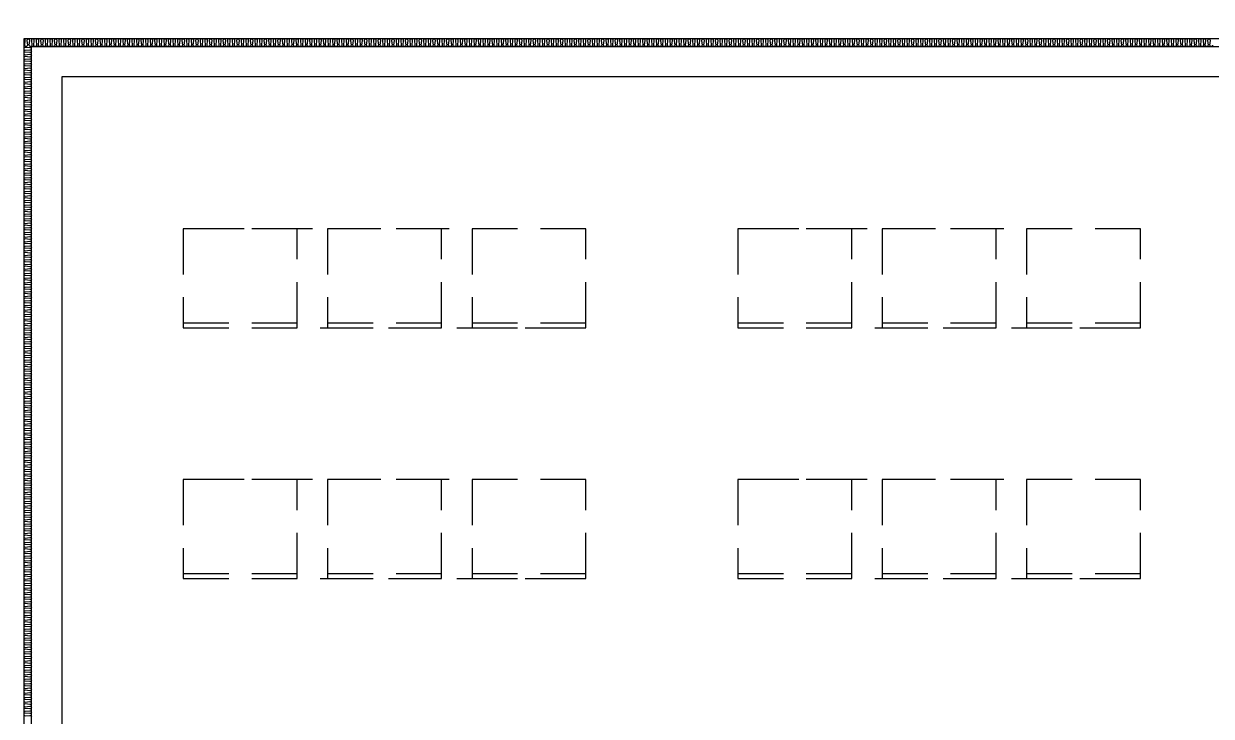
# Model space of a CAD drawing. Header units: millimetres. Extents: x -95754 to 177808, y 34455 to 150605.
# Drawn here: x 153554 to 161369, y 119798 to 124355 of the extents above; entities that cross this region are included whole.
import ezdxf

# ---------------------------------------------------------------- set-up
doc = ezdxf.new("R2010")
doc.units = ezdxf.units.MM
doc.header["$LTSCALE"] = 300
doc.linetypes.add('H1', pattern=[1.5, 1, -0.5])
for name, color, linetype in [('A-ETC-전기', 253, 'H1'), ('A-WALL-D', 7, 'Continuous'), ('ISL', 251, 'Continuous')]:
    doc.layers.add(name, color=color, linetype=linetype)

# ---------------------------------------------------------------- blocks, each defined once
blk = doc.blocks.new('A$C2e8f9a8b')
at = {"color": 0}
blk.add_line((30, 750), (30, 0), dxfattribs=at)
blk.add_lwpolyline([(650, 0), (0, 0), (0, 750), (650, 750)], close=True, dxfattribs=at)

msp = doc.modelspace()

# ---------------------------------------------------------------- linework, layer by layer
at = {"layer": 'A-ETC-전기', "elevation": 0}
for points in [[(154603.6, 123005), (154603.6, 122355), (157253.6, 122355), (157253.6, 123005)], [(158253.6, 123005), (158253.6, 122355), (160903.6, 122355), (160903.6, 123005)], [(154603.6, 121355), (154603.6, 120705), (157253.6, 120705), (157253.6, 121355)], [(158253.6, 121355), (158253.6, 120705), (160903.6, 120705), (160903.6, 121355)]]:
    msp.add_lwpolyline(points, close=True, dxfattribs=at)
at = {"layer": 'A-WALL-D', "elevation": 0}
msp.add_lwpolyline([(165353.6, 124005), (153803.6, 124005), (153803.6, 110625), (153603.6, 110625), (153603.6, 124205), (167553.6, 124205)], dxfattribs=at)
at = {"layer": 'ISL', "elevation": 0}
msp.add_lwpolyline([(167503.6, 124355), (167503.6, 124255), (153553.6, 124255), (153553.6, 111755), (146203.6, 111755), (146203.6, 112755), (144903.6, 112755), (144903.6, 111755), (135403.6, 111755), (135403.6, 112755), (134903.6, 112755), (134903.6, 112970)], dxfattribs=at)
for points in [[(161377.6, 124215, -1.108889), (161359.6, 124215), (161362.6, 124245, 0.44469), (161353.6, 124255, 0.44469), (161344.6, 124245), (161347.6, 124215, -1.108889), (161329.6, 124215), (161332.6, 124245, 0.44469), (161323.6, 124255, 0.44469), (161314.6, 124245), (161317.6, 124215, -1.108889), (161299.6, 124215), (161302.6, 124245, 0.44469), (161293.6, 124255, 0.44469), (161284.6, 124245), (161287.6, 124215, -1.108889), (161269.6, 124215), (161272.6, 124245, 0.44469), (161263.6, 124255, 0.44469), (161254.6, 124245), (161257.6, 124215, -1.108889), (161239.6, 124215), (161242.6, 124245, 0.44469), (161233.6, 124255, 0.44469), (161224.6, 124245), (161227.6, 124215, -1.108889), (161209.6, 124215), (161212.6, 124245, 0.44469), (161203.6, 124255, 0.44469), (161194.6, 124245), (161197.6, 124215, -1.108889), (161179.6, 124215), (161182.6, 124245, 0.44469), (161173.6, 124255, 0.44469), (161164.6, 124245), (161167.6, 124215, -1.108889), (161149.6, 124215), (161152.6, 124245, 0.44469), (161143.6, 124255, 0.44469), (161134.6, 124245), (161137.6, 124215, -1.108889), (161119.6, 124215), (161122.6, 124245, 0.44469), (161113.6, 124255, 0.44469), (161104.6, 124245), (161107.6, 124215, -1.108889), (161089.6, 124215), (161092.6, 124245, 0.44469), (161083.6, 124255, 0.44469), (161074.6, 124245), (161077.6, 124215, -1.108889), (161059.6, 124215), (161062.6, 124245, 0.44469), (161053.6, 124255, 0.44469), (161044.6, 124245), (161047.6, 124215, -1.108889), (161029.6, 124215), (161032.6, 124245, 0.44469), (161023.6, 124255, 0.44469), (161014.6, 124245), (161017.6, 124215, -1.108889), (160999.6, 124215), (161002.6, 124245, 0.44469), (160993.6, 124255, 0.44469), (160984.6, 124245), (160987.6, 124215, -1.108889), (160969.6, 124215), (160972.6, 124245, 0.44469), (160963.6, 124255, 0.44469), (160954.6, 124245), (160957.6, 124215, -1.108889), (160939.6, 124215), (160942.6, 124245, 0.44469), (160933.6, 124255, 0.44469), (160924.6, 124245), (160927.6, 124215, -1.108889), (160909.6, 124215), (160912.6, 124245, 0.44469), (160903.6, 124255, 0.44469), (160894.6, 124245), (160897.6, 124215, -1.108889), (160879.6, 124215), (160882.6, 124245, 0.44469), (160873.6, 124255, 0.44469), (160864.6, 124245), (160867.6, 124215, -1.108889), (160849.6, 124215), (160852.6, 124245, 0.44469), (160843.6, 124255, 0.44469), (160834.6, 124245), (160837.6, 124215, -1.108889), (160819.6, 124215), (160822.6, 124245, 0.44469), (160813.6, 124255, 0.44469), (160804.6, 124245), (160807.6, 124215, -1.108889), (160789.6, 124215), (160792.6, 124245, 0.44469), (160783.6, 124255, 0.44469), (160774.6, 124245), (160777.6, 124215, -1.108889), (160759.6, 124215), (160762.6, 124245, 0.44469), (160753.6, 124255, 0.44469), (160744.6, 124245), (160747.6, 124215, -1.108889), (160729.6, 124215), (160732.6, 124245, 0.44469), (160723.6, 124255, 0.44469), (160714.6, 124245), (160717.6, 124215, -1.108889), (160699.6, 124215), (160702.6, 124245, 0.44469), (160693.6, 124255, 0.44469), (160684.6, 124245), (160687.6, 124215, -1.108889), (160669.6, 124215), (160672.6, 124245, 0.44469), (160663.6, 124255, 0.44469), (160654.6, 124245), (160657.6, 124215, -1.108889), (160639.6, 124215), (160642.6, 124245, 0.44469), (160633.6, 124255, 0.44469), (160624.6, 124245), (160627.6, 124215, -1.108889), (160609.6, 124215), (160612.6, 124245, 0.44469), (160603.6, 124255, 0.44469), (160594.6, 124245), (160597.6, 124215, -1.108889), (160579.6, 124215), (160582.6, 124245, 0.44469), (160573.6, 124255, 0.44469), (160564.6, 124245), (160567.6, 124215, -1.108889), (160549.6, 124215), (160552.6, 124245, 0.44469), (160543.6, 124255, 0.44469), (160534.6, 124245), (160537.6, 124215, -1.108889), (160519.6, 124215), (160522.6, 124245, 0.44469), (160513.6, 124255, 0.44469), (160504.6, 124245), (160507.6, 124215, -1.108889), (160489.6, 124215), (160492.6, 124245, 0.44469), (160483.6, 124255, 0.44469), (160474.6, 124245), (160477.6, 124215, -1.108889), (160459.6, 124215), (160462.6, 124245, 0.44469), (160453.6, 124255, 0.44469), (160444.6, 124245), (160447.6, 124215, -1.108889), (160429.6, 124215), (160432.6, 124245, 0.44469), (160423.6, 124255, 0.44469), (160414.6, 124245), (160417.6, 124215, -1.108889), (160399.6, 124215), (160402.6, 124245, 0.44469), (160393.6, 124255, 0.44469), (160384.6, 124245), (160387.6, 124215, -1.108889), (160369.6, 124215), (160372.6, 124245, 0.44469), (160363.6, 124255, 0.44469), (160354.6, 124245), (160357.6, 124215, -1.108889), (160339.6, 124215), (160342.6, 124245, 0.44469), (160333.6, 124255, 0.44469), (160324.6, 124245), (160327.6, 124215, -1.108889), (160309.6, 124215), (160312.6, 124245, 0.44469), (160303.6, 124255, 0.44469), (160294.6, 124245), (160297.6, 124215, -1.108889), (160279.6, 124215), (160282.6, 124245, 0.44469), (160273.6, 124255, 0.44469), (160264.6, 124245), (160267.6, 124215, -1.108889), (160249.6, 124215), (160252.6, 124245, 0.44469), (160243.6, 124255, 0.44469), (160234.6, 124245), (160237.6, 124215, -1.108889), (160219.6, 124215), (160222.6, 124245, 0.44469), (160213.6, 124255, 0.44469), (160204.6, 124245), (160207.6, 124215, -1.108889), (160189.6, 124215), (160192.6, 124245, 0.44469), (160183.6, 124255, 0.44469), (160174.6, 124245), (160177.6, 124215, -1.108889), (160159.6, 124215), (160162.6, 124245, 0.44469), (160153.6, 124255, 0.44469), (160144.6, 124245), (160147.6, 124215, -1.108889), (160129.6, 124215), (160132.6, 124245, 0.44469), (160123.6, 124255, 0.44469), (160114.6, 124245), (160117.6, 124215, -1.108889), (160099.6, 124215), (160102.6, 124245, 0.44469), (160093.6, 124255, 0.44469), (160084.6, 124245), (160087.6, 124215, -1.108889), (160069.6, 124215), (160072.6, 124245, 0.44469), (160063.6, 124255, 0.44469), (160054.6, 124245), (160057.6, 124215, -1.108889), (160039.6, 124215), (160042.6, 124245, 0.44469), (160033.6, 124255, 0.44469), (160024.6, 124245), (160027.6, 124215, -1.108889), (160009.6, 124215), (160012.6, 124245, 0.44469), (160003.6, 124255, 0.44469), (159994.6, 124245), (159997.6, 124215, -1.108889), (159979.6, 124215), (159982.6, 124245, 0.44469), (159973.6, 124255, 0.44469), (159964.6, 124245), (159967.6, 124215, -1.108889), (159949.6, 124215), (159952.6, 124245, 0.44469), (159943.6, 124255, 0.44469), (159934.6, 124245), (159937.6, 124215, -1.108889), (159919.6, 124215), (159922.6, 124245, 0.44469), (159913.6, 124255, 0.44469), (159904.6, 124245), (159907.6, 124215, -1.108889), (159889.6, 124215), (159892.6, 124245, 0.44469), (159883.6, 124255, 0.44469), (159874.6, 124245), (159877.6, 124215, -1.108889), (159859.6, 124215), (159862.6, 124245, 0.44469), (159853.6, 124255, 0.44469), (159844.6, 124245), (159847.6, 124215, -1.108889), (159829.6, 124215), (159832.6, 124245, 0.44469), (159823.6, 124255, 0.44469), (159814.6, 124245), (159817.6, 124215, -1.108889), (159799.6, 124215), (159802.6, 124245, 0.44469), (159793.6, 124255, 0.44469), (159784.6, 124245), (159787.6, 124215, -1.108889), (159769.6, 124215), (159772.6, 124245, 0.44469), (159763.6, 124255, 0.44469), (159754.6, 124245), (159757.6, 124215, -1.108889), (159739.6, 124215), (159742.6, 124245, 0.44469), (159733.6, 124255, 0.44469), (159724.6, 124245), (159727.6, 124215, -1.108889), (159709.6, 124215), (159712.6, 124245, 0.44469), (159703.6, 124255, 0.44469), (159694.6, 124245), (159697.6, 124215, -1.108889), (159679.6, 124215), (159682.6, 124245, 0.44469), (159673.6, 124255, 0.44469), (159664.6, 124245), (159667.6, 124215, -1.108889), (159649.6, 124215), (159652.6, 124245, 0.44469), (159643.6, 124255, 0.44469), (159634.6, 124245), (159637.6, 124215, -1.108889), (159619.6, 124215), (159622.6, 124245, 0.44469), (159613.6, 124255, 0.44469), (159604.6, 124245), (159607.6, 124215, -1.108889), (159589.6, 124215), (159592.6, 124245, 0.44469), (159583.6, 124255, 0.44469), (159574.6, 124245), (159577.6, 124215, -1.108889), (159559.6, 124215), (159562.6, 124245, 0.44469), (159553.6, 124255, 0.44469), (159544.6, 124245), (159547.6, 124215, -1.108889), (159529.6, 124215), (159532.6, 124245, 0.44469), (159523.6, 124255, 0.44469), (159514.6, 124245), (159517.6, 124215, -1.108889), (159499.6, 124215), (159502.6, 124245, 0.44469), (159493.6, 124255, 0.44469), (159484.6, 124245), (159487.6, 124215, -1.108889), (159469.6, 124215), (159472.6, 124245, 0.44469), (159463.6, 124255, 0.44469), (159454.6, 124245), (159457.6, 124215, -1.108889), (159439.6, 124215), (159442.6, 124245, 0.44469), (159433.6, 124255, 0.44469), (159424.6, 124245), (159427.6, 124215, -1.108889), (159409.6, 124215), (159412.6, 124245, 0.44469), (159403.6, 124255, 0.44469), (159394.6, 124245), (159397.6, 124215, -1.108889), (159379.6, 124215), (159382.6, 124245, 0.44469), (159373.6, 124255, 0.44469), (159364.6, 124245), (159367.6, 124215, -1.108889), (159349.6, 124215), (159352.6, 124245, 0.44469), (159343.6, 124255, 0.44469), (159334.6, 124245), (159337.6, 124215, -1.108889), (159319.6, 124215), (159322.6, 124245, 0.44469), (159313.6, 124255, 0.44469), (159304.6, 124245), (159307.6, 124215, -1.108889), (159289.6, 124215), (159292.6, 124245, 0.44469), (159283.6, 124255, 0.44469), (159274.6, 124245), (159277.6, 124215, -1.108889), (159259.6, 124215), (159262.6, 124245, 0.44469), (159253.6, 124255, 0.44469), (159244.6, 124245), (159247.6, 124215, -1.108889), (159229.6, 124215), (159232.6, 124245, 0.44469), (159223.6, 124255, 0.44469), (159214.6, 124245), (159217.6, 124215, -1.108889), (159199.6, 124215), (159202.6, 124245, 0.44469), (159193.6, 124255, 0.44469), (159184.6, 124245), (159187.6, 124215, -1.108889), (159169.6, 124215), (159172.6, 124245, 0.44469), (159163.6, 124255, 0.44469), (159154.6, 124245), (159157.6, 124215, -1.108889), (159139.6, 124215), (159142.6, 124245, 0.44469), (159133.6, 124255, 0.44469), (159124.6, 124245), (159127.6, 124215, -1.108889), (159109.6, 124215), (159112.6, 124245, 0.44469), (159103.6, 124255, 0.44469), (159094.6, 124245), (159097.6, 124215, -1.108889), (159079.6, 124215), (159082.6, 124245, 0.44469), (159073.6, 124255, 0.44469), (159064.6, 124245), (159067.6, 124215, -1.108889), (159049.6, 124215), (159052.6, 124245, 0.44469), (159043.6, 124255, 0.44469), (159034.6, 124245), (159037.6, 124215, -1.108889), (159019.6, 124215), (159022.6, 124245, 0.44469), (159013.6, 124255, 0.44469), (159004.6, 124245), (159007.6, 124215, -1.108889), (158989.6, 124215), (158992.6, 124245, 0.44469), (158983.6, 124255, 0.44469), (158974.6, 124245), (158977.6, 124215, -1.108889), (158959.6, 124215), (158962.6, 124245, 0.44469), (158953.6, 124255, 0.44469), (158944.6, 124245), (158947.6, 124215, -1.108889), (158929.6, 124215), (158932.6, 124245, 0.44469), (158923.6, 124255, 0.44469), (158914.6, 124245), (158917.6, 124215, -1.108889), (158899.6, 124215), (158902.6, 124245, 0.44469), (158893.6, 124255, 0.44469), (158884.6, 124245), (158887.6, 124215, -1.108889), (158869.6, 124215), (158872.6, 124245, 0.44469), (158863.6, 124255, 0.44469), (158854.6, 124245), (158857.6, 124215, -1.108889), (158839.6, 124215), (158842.6, 124245, 0.44469), (158833.6, 124255, 0.44469), (158824.6, 124245), (158827.6, 124215, -1.108889), (158809.6, 124215), (158812.6, 124245, 0.44469), (158803.6, 124255, 0.44469), (158794.6, 124245), (158797.6, 124215, -1.108889), (158779.6, 124215), (158782.6, 124245, 0.44469), (158773.6, 124255, 0.44469), (158764.6, 124245), (158767.6, 124215, -1.108889), (158749.6, 124215), (158752.6, 124245, 0.44469), (158743.6, 124255, 0.44469), (158734.6, 124245), (158737.6, 124215, -1.108889), (158719.6, 124215), (158722.6, 124245, 0.44469), (158713.6, 124255, 0.44469), (158704.6, 124245), (158707.6, 124215, -1.108889), (158689.6, 124215), (158692.6, 124245, 0.44469), (158683.6, 124255, 0.44469), (158674.6, 124245), (158677.6, 124215, -1.108889), (158659.6, 124215), (158662.6, 124245, 0.44469), (158653.6, 124255, 0.44469), (158644.6, 124245), (158647.6, 124215, -1.108889), (158629.6, 124215), (158632.6, 124245, 0.44469), (158623.6, 124255, 0.44469), (158614.6, 124245), (158617.6, 124215, -1.108889), (158599.6, 124215), (158602.6, 124245, 0.44469), (158593.6, 124255, 0.44469), (158584.6, 124245), (158587.6, 124215, -1.108889), (158569.6, 124215), (158572.6, 124245, 0.44469), (158563.6, 124255, 0.44469), (158554.6, 124245), (158557.6, 124215, -1.108889), (158539.6, 124215), (158542.6, 124245, 0.44469), (158533.6, 124255, 0.44469), (158524.6, 124245), (158527.6, 124215, -1.108889), (158509.6, 124215), (158512.6, 124245, 0.44469), (158503.6, 124255, 0.44469), (158494.6, 124245), (158497.6, 124215, -1.108889), (158479.6, 124215), (158482.6, 124245, 0.44469), (158473.6, 124255, 0.44469), (158464.6, 124245), (158467.6, 124215, -1.108889), (158449.6, 124215), (158452.6, 124245, 0.44469), (158443.6, 124255, 0.44469), (158434.6, 124245), (158437.6, 124215, -1.108889), (158419.6, 124215), (158422.6, 124245, 0.44469), (158413.6, 124255, 0.44469), (158404.6, 124245), (158407.6, 124215, -1.108889), (158389.6, 124215), (158392.6, 124245, 0.44469), (158383.6, 124255, 0.44469), (158374.6, 124245), (158377.6, 124215, -1.108889), (158359.6, 124215), (158362.6, 124245, 0.44469), (158353.6, 124255, 0.44469), (158344.6, 124245), (158347.6, 124215, -1.108889), (158329.6, 124215), (158332.6, 124245, 0.44469), (158323.6, 124255, 0.44469), (158314.6, 124245), (158317.6, 124215, -1.108889), (158299.6, 124215), (158302.6, 124245, 0.44469), (158293.6, 124255, 0.44469), (158284.6, 124245), (158287.6, 124215, -1.108889), (158269.6, 124215), (158272.6, 124245, 0.44469), (158263.6, 124255, 0.44469), (158254.6, 124245), (158257.6, 124215, -1.108889), (158239.6, 124215), (158242.6, 124245, 0.44469), (158233.6, 124255, 0.44469), (158224.6, 124245), (158227.6, 124215, -1.108889), (158209.6, 124215), (158212.6, 124245, 0.44469), (158203.6, 124255, 0.44469), (158194.6, 124245), (158197.6, 124215, -1.108889), (158179.6, 124215), (158182.6, 124245, 0.44469), (158173.6, 124255, 0.44469), (158164.6, 124245), (158167.6, 124215, -1.108889), (158149.6, 124215), (158152.6, 124245, 0.44469), (158143.6, 124255, 0.44469), (158134.6, 124245), (158137.6, 124215, -1.108889), (158119.6, 124215), (158122.6, 124245, 0.44469), (158113.6, 124255, 0.44469), (158104.6, 124245), (158107.6, 124215, -1.108889), (158089.6, 124215), (158092.6, 124245, 0.44469), (158083.6, 124255, 0.44469), (158074.6, 124245), (158077.6, 124215, -1.108889), (158059.6, 124215), (158062.6, 124245, 0.44469), (158053.6, 124255, 0.44469), (158044.6, 124245), (158047.6, 124215, -1.108889), (158029.6, 124215), (158032.6, 124245, 0.44469), (158023.6, 124255, 0.44469), (158014.6, 124245), (158017.6, 124215, -1.108889), (157999.6, 124215), (158002.6, 124245, 0.44469), (157993.6, 124255, 0.44469), (157984.6, 124245), (157987.6, 124215, -1.108889), (157969.6, 124215), (157972.6, 124245, 0.44469), (157963.6, 124255, 0.44469), (157954.6, 124245), (157957.6, 124215, -1.108889), (157939.6, 124215), (157942.6, 124245, 0.44469), (157933.6, 124255, 0.44469), (157924.6, 124245), (157927.6, 124215, -1.108889), (157909.6, 124215), (157912.6, 124245, 0.44469), (157903.6, 124255, 0.44469), (157894.6, 124245), (157897.6, 124215, -1.108889), (157879.6, 124215), (157882.6, 124245, 0.44469), (157873.6, 124255, 0.44469), (157864.6, 124245), (157867.6, 124215, -1.108889), (157849.6, 124215), (157852.6, 124245, 0.44469), (157843.6, 124255, 0.44469), (157834.6, 124245), (157837.6, 124215, -1.108889), (157819.6, 124215), (157822.6, 124245, 0.44469), (157813.6, 124255, 0.44469), (157804.6, 124245), (157807.6, 124215, -1.108889), (157789.6, 124215), (157792.6, 124245, 0.44469), (157783.6, 124255, 0.44469), (157774.6, 124245), (157777.6, 124215, -1.108889), (157759.6, 124215), (157762.6, 124245, 0.44469), (157753.6, 124255, 0.44469), (157744.6, 124245), (157747.6, 124215, -1.108889), (157729.6, 124215), (157732.6, 124245, 0.44469), (157723.6, 124255, 0.44469), (157714.6, 124245), (157717.6, 124215, -1.108889), (157699.6, 124215), (157702.6, 124245, 0.44469), (157693.6, 124255, 0.44469), (157684.6, 124245), (157687.6, 124215, -1.108889), (157669.6, 124215), (157672.6, 124245, 0.44469), (157663.6, 124255, 0.44469), (157654.6, 124245), (157657.6, 124215, -1.108889), (157639.6, 124215), (157642.6, 124245, 0.44469), (157633.6, 124255, 0.44469), (157624.6, 124245), (157627.6, 124215, -1.108889), (157609.6, 124215), (157612.6, 124245, 0.44469), (157603.6, 124255, 0.44469), (157594.6, 124245), (157597.6, 124215, -1.108889), (157579.6, 124215), (157582.6, 124245, 0.44469), (157573.6, 124255, 0.44469), (157564.6, 124245), (157567.6, 124215, -1.108889), (157549.6, 124215), (157552.6, 124245, 0.44469), (157543.6, 124255, 0.44469), (157534.6, 124245), (157537.6, 124215, -1.108889), (157519.6, 124215), (157522.6, 124245, 0.44469), (157513.6, 124255, 0.44469), (157504.6, 124245), (157507.6, 124215, -1.108889), (157489.6, 124215), (157492.6, 124245, 0.44469), (157483.6, 124255, 0.44469), (157474.6, 124245), (157477.6, 124215, -1.108889), (157459.6, 124215), (157462.6, 124245, 0.44469), (157453.6, 124255, 0.44469), (157444.6, 124245), (157447.6, 124215, -1.108889), (157429.6, 124215), (157432.6, 124245, 0.44469), (157423.6, 124255, 0.44469), (157414.6, 124245), (157417.6, 124215, -1.108889), (157399.6, 124215), (157402.6, 124245, 0.44469), (157393.6, 124255, 0.44469), (157384.6, 124245), (157387.6, 124215, -1.108889), (157369.6, 124215), (157372.6, 124245, 0.44469), (157363.6, 124255, 0.44469), (157354.6, 124245), (157357.6, 124215, -1.108889), (157339.6, 124215), (157342.6, 124245, 0.44469), (157333.6, 124255, 0.44469), (157324.6, 124245), (157327.6, 124215, -1.108889), (157309.6, 124215), (157312.6, 124245, 0.44469), (157303.6, 124255, 0.44469), (157294.6, 124245), (157297.6, 124215, -1.108889), (157279.6, 124215), (157282.6, 124245, 0.44469), (157273.6, 124255, 0.44469), (157264.6, 124245), (157267.6, 124215, -1.108889), (157249.6, 124215), (157252.6, 124245, 0.44469), (157243.6, 124255, 0.44469), (157234.6, 124245), (157237.6, 124215, -1.108889), (157219.6, 124215), (157222.6, 124245, 0.44469), (157213.6, 124255, 0.44469), (157204.6, 124245), (157207.6, 124215, -1.108889), (157189.6, 124215), (157192.6, 124245, 0.44469), (157183.6, 124255, 0.44469), (157174.6, 124245), (157177.6, 124215, -1.108889), (157159.6, 124215), (157162.6, 124245, 0.44469), (157153.6, 124255, 0.44469), (157144.6, 124245), (157147.6, 124215, -1.108889), (157129.6, 124215), (157132.6, 124245, 0.44469), (157123.6, 124255, 0.44469), (157114.6, 124245), (157117.6, 124215, -1.108889), (157099.6, 124215), (157102.6, 124245, 0.44469), (157093.6, 124255, 0.44469), (157084.6, 124245), (157087.6, 124215, -1.108889), (157069.6, 124215), (157072.6, 124245, 0.44469), (157063.6, 124255, 0.44469), (157054.6, 124245), (157057.6, 124215, -1.108889), (157039.6, 124215), (157042.6, 124245, 0.44469), (157033.6, 124255, 0.44469), (157024.6, 124245), (157027.6, 124215, -1.108889), (157009.6, 124215), (157012.6, 124245, 0.44469), (157003.6, 124255, 0.44469), (156994.6, 124245), (156997.6, 124215, -1.108889), (156979.6, 124215), (156982.6, 124245, 0.44469), (156973.6, 124255, 0.44469), (156964.6, 124245), (156967.6, 124215, -1.108889), (156949.6, 124215), (156952.6, 124245, 0.44469), (156943.6, 124255, 0.44469), (156934.6, 124245), (156937.6, 124215, -1.108889), (156919.6, 124215), (156922.6, 124245, 0.44469), (156913.6, 124255, 0.44469), (156904.6, 124245), (156907.6, 124215, -1.108889), (156889.6, 124215), (156892.6, 124245, 0.44469), (156883.6, 124255, 0.44469), (156874.6, 124245), (156877.6, 124215, -1.108889), (156859.6, 124215), (156862.6, 124245, 0.44469), (156853.6, 124255, 0.44469), (156844.6, 124245), (156847.6, 124215, -1.108889), (156829.6, 124215), (156832.6, 124245, 0.44469), (156823.6, 124255, 0.44469), (156814.6, 124245), (156817.6, 124215, -1.108889), (156799.6, 124215), (156802.6, 124245, 0.44469), (156793.6, 124255, 0.44469), (156784.6, 124245), (156787.6, 124215, -1.108889), (156769.6, 124215), (156772.6, 124245, 0.44469), (156763.6, 124255, 0.44469), (156754.6, 124245), (156757.6, 124215, -1.108889), (156739.6, 124215), (156742.6, 124245, 0.44469), (156733.6, 124255, 0.44469), (156724.6, 124245), (156727.6, 124215, -1.108889), (156709.6, 124215), (156712.6, 124245, 0.44469), (156703.6, 124255, 0.44469), (156694.6, 124245), (156697.6, 124215, -1.108889), (156679.6, 124215), (156682.6, 124245, 0.44469), (156673.6, 124255, 0.44469), (156664.6, 124245), (156667.6, 124215, -1.108889), (156649.6, 124215), (156652.6, 124245, 0.44469), (156643.6, 124255, 0.44469), (156634.6, 124245), (156637.6, 124215, -1.108889), (156619.6, 124215), (156622.6, 124245, 0.44469), (156613.6, 124255, 0.44469), (156604.6, 124245), (156607.6, 124215, -1.108889), (156589.6, 124215), (156592.6, 124245, 0.44469), (156583.6, 124255, 0.44469), (156574.6, 124245), (156577.6, 124215, -1.108889), (156559.6, 124215), (156562.6, 124245, 0.44469), (156553.6, 124255, 0.44469), (156544.6, 124245), (156547.6, 124215, -1.108889), (156529.6, 124215), (156532.6, 124245, 0.44469), (156523.6, 124255, 0.44469), (156514.6, 124245), (156517.6, 124215, -1.108889), (156499.6, 124215), (156502.6, 124245, 0.44469), (156493.6, 124255, 0.44469), (156484.6, 124245), (156487.6, 124215, -1.108889), (156469.6, 124215), (156472.6, 124245, 0.44469), (156463.6, 124255, 0.44469), (156454.6, 124245), (156457.6, 124215, -1.108889), (156439.6, 124215), (156442.6, 124245, 0.44469), (156433.6, 124255, 0.44469), (156424.6, 124245), (156427.6, 124215, -1.108889), (156409.6, 124215), (156412.6, 124245, 0.44469), (156403.6, 124255, 0.44469), (156394.6, 124245), (156397.6, 124215, -1.108889), (156379.6, 124215), (156382.6, 124245, 0.44469), (156373.6, 124255, 0.44469), (156364.6, 124245), (156367.6, 124215, -1.108889), (156349.6, 124215), (156352.6, 124245, 0.44469), (156343.6, 124255, 0.44469), (156334.6, 124245), (156337.6, 124215, -1.108889), (156319.6, 124215), (156322.6, 124245, 0.44469), (156313.6, 124255, 0.44469), (156304.6, 124245), (156307.6, 124215, -1.108889), (156289.6, 124215), (156292.6, 124245, 0.44469), (156283.6, 124255, 0.44469), (156274.6, 124245), (156277.6, 124215, -1.108889), (156259.6, 124215), (156262.6, 124245, 0.44469), (156253.6, 124255, 0.44469), (156244.6, 124245), (156247.6, 124215, -1.108889), (156229.6, 124215), (156232.6, 124245, 0.44469), (156223.6, 124255, 0.44469), (156214.6, 124245), (156217.6, 124215, -1.108889), (156199.6, 124215), (156202.6, 124245, 0.44469), (156193.6, 124255, 0.44469), (156184.6, 124245), (156187.6, 124215, -1.108889), (156169.6, 124215), (156172.6, 124245, 0.44469), (156163.6, 124255, 0.44469), (156154.6, 124245), (156157.6, 124215, -1.108889), (156139.6, 124215), (156142.6, 124245, 0.44469), (156133.6, 124255, 0.44469), (156124.6, 124245), (156127.6, 124215, -1.108889), (156109.6, 124215), (156112.6, 124245, 0.44469), (156103.6, 124255, 0.44469), (156094.6, 124245), (156097.6, 124215, -1.108889), (156079.6, 124215), (156082.6, 124245, 0.44469), (156073.6, 124255, 0.44469), (156064.6, 124245), (156067.6, 124215, -1.108889), (156049.6, 124215), (156052.6, 124245, 0.44469), (156043.6, 124255, 0.44469), (156034.6, 124245), (156037.6, 124215, -1.108889), (156019.6, 124215), (156022.6, 124245, 0.44469), (156013.6, 124255, 0.44469), (156004.6, 124245), (156007.6, 124215, -1.108889), (155989.6, 124215), (155992.6, 124245, 0.44469), (155983.6, 124255, 0.44469), (155974.6, 124245), (155977.6, 124215, -1.108889), (155959.6, 124215), (155962.6, 124245, 0.44469), (155953.6, 124255, 0.44469), (155944.6, 124245), (155947.6, 124215, -1.108889), (155929.6, 124215), (155932.6, 124245, 0.44469), (155923.6, 124255, 0.44469), (155914.6, 124245), (155917.6, 124215, -1.108889), (155899.6, 124215), (155902.6, 124245, 0.44469), (155893.6, 124255, 0.44469), (155884.6, 124245), (155887.6, 124215, -1.108889), (155869.6, 124215), (155872.6, 124245, 0.44469), (155863.6, 124255, 0.44469), (155854.6, 124245), (155857.6, 124215, -1.108889), (155839.6, 124215), (155842.6, 124245, 0.44469), (155833.6, 124255, 0.44469), (155824.6, 124245), (155827.6, 124215, -1.108889), (155809.6, 124215), (155812.6, 124245, 0.44469), (155803.6, 124255, 0.44469), (155794.6, 124245), (155797.6, 124215, -1.108889), (155779.6, 124215), (155782.6, 124245, 0.44469), (155773.6, 124255, 0.44469), (155764.6, 124245), (155767.6, 124215, -1.108889), (155749.6, 124215), (155752.6, 124245, 0.44469), (155743.6, 124255, 0.44469), (155734.6, 124245), (155737.6, 124215, -1.108889), (155719.6, 124215), (155722.6, 124245, 0.44469), (155713.6, 124255, 0.44469), (155704.6, 124245), (155707.6, 124215, -1.108889), (155689.6, 124215), (155692.6, 124245, 0.44469), (155683.6, 124255, 0.44469), (155674.6, 124245), (155677.6, 124215, -1.108889), (155659.6, 124215), (155662.6, 124245, 0.44469), (155653.6, 124255, 0.44469), (155644.6, 124245), (155647.6, 124215, -1.108889), (155629.6, 124215), (155632.6, 124245, 0.44469), (155623.6, 124255, 0.44469), (155614.6, 124245), (155617.6, 124215, -1.108889), (155599.6, 124215), (155602.6, 124245, 0.44469), (155593.6, 124255, 0.44469), (155584.6, 124245), (155587.6, 124215, -1.108889), (155569.6, 124215), (155572.6, 124245, 0.44469), (155563.6, 124255, 0.44469), (155554.6, 124245), (155557.6, 124215, -1.108889), (155539.6, 124215), (155542.6, 124245, 0.44469), (155533.6, 124255, 0.44469), (155524.6, 124245), (155527.6, 124215, -1.108889), (155509.6, 124215), (155512.6, 124245, 0.44469), (155503.6, 124255, 0.44469), (155494.6, 124245), (155497.6, 124215, -1.108889), (155479.6, 124215), (155482.6, 124245, 0.44469), (155473.6, 124255, 0.44469), (155464.6, 124245), (155467.6, 124215, -1.108889), (155449.6, 124215), (155452.6, 124245, 0.44469), (155443.6, 124255, 0.44469), (155434.6, 124245), (155437.6, 124215, -1.108889), (155419.6, 124215), (155422.6, 124245, 0.44469), (155413.6, 124255, 0.44469), (155404.6, 124245), (155407.6, 124215, -1.108889), (155389.6, 124215), (155392.6, 124245, 0.44469), (155383.6, 124255, 0.44469), (155374.6, 124245), (155377.6, 124215, -1.108889), (155359.6, 124215), (155362.6, 124245, 0.44469), (155353.6, 124255, 0.44469), (155344.6, 124245), (155347.6, 124215, -1.108889), (155329.6, 124215), (155332.6, 124245, 0.44469), (155323.6, 124255, 0.44469), (155314.6, 124245), (155317.6, 124215, -1.108889), (155299.6, 124215), (155302.6, 124245, 0.44469), (155293.6, 124255, 0.44469), (155284.6, 124245), (155287.6, 124215, -1.108889), (155269.6, 124215), (155272.6, 124245, 0.44469), (155263.6, 124255, 0.44469), (155254.6, 124245), (155257.6, 124215, -1.108889), (155239.6, 124215), (155242.6, 124245, 0.44469), (155233.6, 124255, 0.44469), (155224.6, 124245), (155227.6, 124215, -1.108889), (155209.6, 124215), (155212.6, 124245, 0.44469), (155203.6, 124255, 0.44469), (155194.6, 124245), (155197.6, 124215, -1.108889), (155179.6, 124215), (155182.6, 124245, 0.44469), (155173.6, 124255, 0.44469), (155164.6, 124245), (155167.6, 124215, -1.108889), (155149.6, 124215), (155152.6, 124245, 0.44469), (155143.6, 124255, 0.44469), (155134.6, 124245), (155137.6, 124215, -1.108889), (155119.6, 124215), (155122.6, 124245, 0.44469), (155113.6, 124255, 0.44469), (155104.6, 124245), (155107.6, 124215, -1.108889), (155089.6, 124215), (155092.6, 124245, 0.44469), (155083.6, 124255, 0.44469), (155074.6, 124245), (155077.6, 124215, -1.108889), (155059.6, 124215), (155062.6, 124245, 0.44469), (155053.6, 124255, 0.44469), (155044.6, 124245), (155047.6, 124215, -1.108889), (155029.6, 124215), (155032.6, 124245, 0.44469), (155023.6, 124255, 0.44469), (155014.6, 124245), (155017.6, 124215, -1.108889), (154999.6, 124215), (155002.6, 124245, 0.44469), (154993.6, 124255, 0.44469), (154984.6, 124245), (154987.6, 124215, -1.108889), (154969.6, 124215), (154972.6, 124245, 0.44469), (154963.6, 124255, 0.44469), (154954.6, 124245), (154957.6, 124215, -1.108889), (154939.6, 124215), (154942.6, 124245, 0.44469), (154933.6, 124255, 0.44469), (154924.6, 124245), (154927.6, 124215, -1.108889), (154909.6, 124215), (154912.6, 124245, 0.44469), (154903.6, 124255, 0.44469), (154894.6, 124245), (154897.6, 124215, -1.108889), (154879.6, 124215), (154882.6, 124245, 0.44469), (154873.6, 124255, 0.44469), (154864.6, 124245), (154867.6, 124215, -1.108889), (154849.6, 124215), (154852.6, 124245, 0.44469), (154843.6, 124255, 0.44469), (154834.6, 124245), (154837.6, 124215, -1.108889), (154819.6, 124215), (154822.6, 124245, 0.44469), (154813.6, 124255, 0.44469), (154804.6, 124245), (154807.6, 124215, -1.108889), (154789.6, 124215), (154792.6, 124245, 0.44469), (154783.6, 124255, 0.44469), (154774.6, 124245), (154777.6, 124215, -1.108889), (154759.6, 124215), (154762.6, 124245, 0.44469), (154753.6, 124255, 0.44469), (154744.6, 124245), (154747.6, 124215, -1.108889), (154729.6, 124215), (154732.6, 124245, 0.44469), (154723.6, 124255, 0.44469), (154714.6, 124245), (154717.6, 124215, -1.108889), (154699.6, 124215), (154702.6, 124245, 0.44469), (154693.6, 124255, 0.44469), (154684.6, 124245), (154687.6, 124215, -1.108889), (154669.6, 124215), (154672.6, 124245, 0.44469), (154663.6, 124255, 0.44469), (154654.6, 124245), (154657.6, 124215, -1.108889), (154639.6, 124215), (154642.6, 124245, 0.44469), (154633.6, 124255, 0.44469), (154624.6, 124245), (154627.6, 124215, -1.108889), (154609.6, 124215), (154612.6, 124245, 0.44469), (154603.6, 124255, 0.44469), (154594.6, 124245), (154597.6, 124215, -1.108889), (154579.6, 124215), (154582.6, 124245, 0.44469), (154573.6, 124255, 0.44469), (154564.6, 124245), (154567.6, 124215, -1.108889), (154549.6, 124215), (154552.6, 124245, 0.44469), (154543.6, 124255, 0.44469), (154534.6, 124245), (154537.6, 124215, -1.108889), (154519.6, 124215), (154522.6, 124245, 0.44469), (154513.6, 124255, 0.44469), (154504.6, 124245), (154507.6, 124215, -1.108889), (154489.6, 124215), (154492.6, 124245, 0.44469), (154483.6, 124255, 0.44469), (154474.6, 124245), (154477.6, 124215, -1.108889), (154459.6, 124215), (154462.6, 124245, 0.44469), (154453.6, 124255, 0.44469), (154444.6, 124245), (154447.6, 124215, -1.108889), (154429.6, 124215), (154432.6, 124245, 0.44469), (154423.6, 124255, 0.44469), (154414.6, 124245), (154417.6, 124215, -1.108889), (154399.6, 124215), (154402.6, 124245, 0.44469), (154393.6, 124255, 0.44469), (154384.6, 124245), (154387.6, 124215, -1.108889), (154369.6, 124215), (154372.6, 124245, 0.44469), (154363.6, 124255, 0.44469), (154354.6, 124245), (154357.6, 124215, -1.108889), (154339.6, 124215), (154342.6, 124245, 0.44469), (154333.6, 124255, 0.44469), (154324.6, 124245), (154327.6, 124215, -1.108889), (154309.6, 124215), (154312.6, 124245, 0.44469), (154303.6, 124255, 0.44469), (154294.6, 124245), (154297.6, 124215, -1.108889), (154279.6, 124215), (154282.6, 124245, 0.44469), (154273.6, 124255, 0.44469), (154264.6, 124245), (154267.6, 124215, -1.108889), (154249.6, 124215), (154252.6, 124245, 0.44469), (154243.6, 124255, 0.44469), (154234.6, 124245), (154237.6, 124215, -1.108889), (154219.6, 124215), (154222.6, 124245, 0.44469), (154213.6, 124255, 0.44469), (154204.6, 124245), (154207.6, 124215, -1.108889), (154189.6, 124215), (154192.6, 124245, 0.44469), (154183.6, 124255, 0.44469), (154174.6, 124245), (154177.6, 124215, -1.108889), (154159.6, 124215), (154162.6, 124245, 0.44469), (154153.6, 124255, 0.44469), (154144.6, 124245), (154147.6, 124215, -1.108889), (154129.6, 124215), (154132.6, 124245, 0.44469), (154123.6, 124255, 0.44469), (154114.6, 124245), (154117.6, 124215, -1.108889), (154099.6, 124215), (154102.6, 124245, 0.44469), (154093.6, 124255, 0.44469), (154084.6, 124245), (154087.6, 124215, -1.108889), (154069.6, 124215), (154072.6, 124245, 0.44469), (154063.6, 124255, 0.44469), (154054.6, 124245), (154057.6, 124215, -1.108889), (154039.6, 124215), (154042.6, 124245, 0.44469), (154033.6, 124255, 0.44469), (154024.6, 124245), (154027.6, 124215, -1.108889), (154009.6, 124215), (154012.6, 124245, 0.44469), (154003.6, 124255, 0.44469), (153994.6, 124245), (153997.6, 124215, -1.108889), (153979.6, 124215), (153982.6, 124245, 0.44469), (153973.6, 124255, 0.44469), (153964.6, 124245), (153967.6, 124215, -1.108889), (153949.6, 124215), (153952.6, 124245, 0.44469), (153943.6, 124255, 0.44469), (153934.6, 124245), (153937.6, 124215, -1.108889), (153919.6, 124215), (153922.6, 124245, 0.44469), (153913.6, 124255, 0.44469), (153904.6, 124245), (153907.6, 124215, -1.108889), (153889.6, 124215), (153892.6, 124245, 0.44469), (153883.6, 124255, 0.44469), (153874.6, 124245), (153877.6, 124215, -1.108889), (153859.6, 124215), (153862.6, 124245, 0.44469), (153853.6, 124255, 0.44469), (153844.6, 124245), (153847.6, 124215, -1.108889), (153829.6, 124215), (153832.6, 124245, 0.44469), (153823.6, 124255, 0.44469), (153814.6, 124245), (153817.6, 124215, -1.108889), (153799.6, 124215), (153802.6, 124245, 0.44469), (153793.6, 124255, 0.44469), (153784.6, 124245), (153787.6, 124215, -1.108889), (153769.6, 124215), (153772.6, 124245, 0.44469), (153763.6, 124255, 0.44469), (153754.6, 124245), (153757.6, 124215, -1.108889), (153739.6, 124215), (153742.6, 124245, 0.44469), (153733.6, 124255, 0.44469), (153724.6, 124245), (153727.6, 124215, -1.108889), (153709.6, 124215), (153712.6, 124245, 0.44469), (153703.6, 124255, 0.44469), (153694.6, 124245), (153697.6, 124215, -1.108889), (153679.6, 124215), (153682.6, 124245, 0.44469), (153673.6, 124255, 0.44469), (153664.6, 124245), (153667.6, 124215, -1.108889), (153649.6, 124215), (153652.6, 124245, 0.44469), (153643.6, 124255, 0.44469), (153634.6, 124245), (153637.6, 124215, -1.108889), (153619.6, 124215), (153622.6, 124245, 0.44469), (153613.6, 124255, 0.44469), (153604.6, 124245), (153607.6, 124215, -1.108889), (153589.6, 124215), (153592.6, 124245, 0.44469), (153583.6, 124255, 0.44469), (153574.6, 124245), (153577.6, 124215, -1.108889), (153559.6, 124215), (153562.6, 124245, 0.444438), (153553.6, 124255, 0.444438)], [(153603.6, 124205, -0.44469), (153593.6, 124196), (153563.5, 124199, 1.108889), (153563.5, 124181), (153593.6, 124184, -0.44469), (153603.6, 124175, -0.44469), (153593.6, 124166), (153563.5, 124169, 1.108889), (153563.5, 124151), (153593.6, 124154, -0.44469), (153603.6, 124145, -0.44469), (153593.6, 124136), (153563.5, 124139, 1.108889), (153563.5, 124121), (153593.6, 124124, -0.44469), (153603.6, 124115, -0.44469), (153593.6, 124106), (153563.5, 124109, 1.108889), (153563.5, 124091), (153593.6, 124094, -0.44469), (153603.6, 124085, -0.44469), (153593.6, 124076), (153563.5, 124079, 1.108889), (153563.5, 124061), (153593.6, 124064, -0.44469), (153603.6, 124055, -0.44469), (153593.6, 124046), (153563.5, 124049, 1.108889), (153563.5, 124031), (153593.6, 124034, -0.44469), (153603.6, 124025, -0.44469), (153593.6, 124016), (153563.5, 124019, 1.108889), (153563.5, 124001), (153593.6, 124004, -0.44469), (153603.6, 123995, -0.44469), (153593.6, 123986), (153563.5, 123989, 1.108889), (153563.5, 123971), (153593.6, 123974, -0.44469), (153603.6, 123965, -0.44469), (153593.6, 123956), (153563.5, 123959, 1.108889), (153563.5, 123941), (153593.6, 123944, -0.44469), (153603.6, 123935, -0.44469), (153593.6, 123926), (153563.5, 123929, 1.108889), (153563.5, 123911), (153593.6, 123914, -0.44469), (153603.6, 123905, -0.44469), (153593.6, 123896), (153563.5, 123899, 1.108889), (153563.5, 123881), (153593.6, 123884, -0.44469), (153603.6, 123875, -0.44469), (153593.6, 123866), (153563.5, 123869, 1.108889), (153563.5, 123851), (153593.6, 123854, -0.44469), (153603.6, 123845, -0.44469), (153593.6, 123836), (153563.5, 123839, 1.108889), (153563.5, 123821), (153593.6, 123824, -0.44469), (153603.6, 123815, -0.44469), (153593.6, 123806), (153563.5, 123809, 1.108889), (153563.5, 123791), (153593.6, 123794, -0.44469), (153603.6, 123785, -0.44469), (153593.6, 123776), (153563.5, 123779, 1.108889), (153563.5, 123761), (153593.6, 123764, -0.44469), (153603.6, 123755, -0.44469), (153593.6, 123746), (153563.5, 123749, 1.108889), (153563.5, 123731), (153593.6, 123734, -0.44469), (153603.6, 123725, -0.44469), (153593.6, 123716), (153563.5, 123719, 1.108889), (153563.5, 123701), (153593.6, 123704, -0.44469), (153603.6, 123695, -0.44469), (153593.6, 123686), (153563.5, 123689, 1.108889), (153563.5, 123671), (153593.6, 123674, -0.44469), (153603.6, 123665, -0.44469), (153593.6, 123656), (153563.5, 123659, 1.108889), (153563.5, 123641), (153593.6, 123644, -0.44469), (153603.6, 123635, -0.44469), (153593.6, 123626), (153563.5, 123629, 1.108889), (153563.5, 123611), (153593.6, 123614, -0.44469), (153603.6, 123605, -0.44469), (153593.6, 123596), (153563.5, 123599, 1.108889), (153563.5, 123581), (153593.6, 123584, -0.44469), (153603.6, 123575, -0.44469), (153593.6, 123566), (153563.5, 123569, 1.108889), (153563.5, 123551), (153593.6, 123554, -0.44469), (153603.6, 123545, -0.44469), (153593.6, 123536), (153563.5, 123539, 1.108889), (153563.5, 123521), (153593.6, 123524, -0.44469), (153603.6, 123515, -0.44469), (153593.6, 123506), (153563.5, 123509, 1.108889), (153563.5, 123491), (153593.6, 123494, -0.44469), (153603.6, 123485, -0.44469), (153593.6, 123476), (153563.5, 123479, 1.108889), (153563.5, 123461), (153593.6, 123464, -0.44469), (153603.6, 123455, -0.44469), (153593.6, 123446), (153563.5, 123449, 1.108889), (153563.5, 123431), (153593.6, 123434, -0.44469), (153603.6, 123425, -0.44469), (153593.6, 123416), (153563.5, 123419, 1.108889), (153563.5, 123401), (153593.6, 123404, -0.44469), (153603.6, 123395, -0.44469), (153593.6, 123386), (153563.5, 123389, 1.108889), (153563.5, 123371), (153593.6, 123374, -0.44469), (153603.6, 123365, -0.44469), (153593.6, 123356), (153563.5, 123359, 1.108889), (153563.5, 123341), (153593.6, 123344, -0.44469), (153603.6, 123335, -0.44469), (153593.6, 123326), (153563.5, 123329, 1.108889), (153563.5, 123311), (153593.6, 123314, -0.44469), (153603.6, 123305, -0.44469), (153593.6, 123296), (153563.5, 123299, 1.108889), (153563.5, 123281), (153593.6, 123284, -0.44469), (153603.6, 123275, -0.44469), (153593.6, 123266), (153563.5, 123269, 1.108889), (153563.5, 123251), (153593.6, 123254, -0.44469), (153603.6, 123245, -0.44469), (153593.6, 123236), (153563.5, 123239, 1.108889), (153563.5, 123221), (153593.6, 123224, -0.44469), (153603.6, 123215, -0.44469), (153593.6, 123206), (153563.5, 123209, 1.108889), (153563.5, 123191), (153593.6, 123194, -0.44469), (153603.6, 123185, -0.44469), (153593.6, 123176), (153563.5, 123179, 1.108889), (153563.5, 123161), (153593.6, 123164, -0.44469), (153603.6, 123155, -0.44469), (153593.6, 123146), (153563.5, 123149, 1.108889), (153563.5, 123131), (153593.6, 123134, -0.44469), (153603.6, 123125, -0.44469), (153593.6, 123116), (153563.5, 123119, 1.108889), (153563.5, 123101), (153593.6, 123104, -0.44469), (153603.6, 123095, -0.44469), (153593.6, 123086), (153563.5, 123089, 1.108889), (153563.5, 123071), (153593.6, 123074, -0.44469), (153603.6, 123065, -0.44469), (153593.6, 123056), (153563.5, 123059, 1.108889), (153563.5, 123041), (153593.6, 123044, -0.44469), (153603.6, 123035, -0.44469), (153593.6, 123026), (153563.5, 123029, 1.108889), (153563.5, 123011), (153593.6, 123014, -0.44469), (153603.6, 123005, -0.44469), (153593.6, 122996), (153563.5, 122999, 1.108889), (153563.5, 122981), (153593.6, 122984, -0.44469), (153603.6, 122975, -0.44469), (153593.6, 122966), (153563.5, 122969, 1.108889), (153563.5, 122951), (153593.6, 122954, -0.44469), (153603.6, 122945, -0.44469), (153593.6, 122936), (153563.5, 122939, 1.108889), (153563.5, 122921), (153593.6, 122924, -0.44469), (153603.6, 122915, -0.44469), (153593.6, 122906), (153563.5, 122909, 1.108889), (153563.5, 122891), (153593.6, 122894, -0.44469), (153603.6, 122885, -0.44469), (153593.6, 122876), (153563.5, 122879, 1.108889), (153563.5, 122861), (153593.6, 122864, -0.44469), (153603.6, 122855, -0.44469), (153593.6, 122846), (153563.5, 122849, 1.108889), (153563.5, 122831), (153593.6, 122834, -0.44469), (153603.6, 122825, -0.44469), (153593.6, 122816), (153563.5, 122819, 1.108889), (153563.5, 122801), (153593.6, 122804, -0.44469), (153603.6, 122795, -0.44469), (153593.6, 122786), (153563.5, 122789, 1.108889), (153563.5, 122771), (153593.6, 122774, -0.44469), (153603.6, 122765, -0.44469), (153593.6, 122756), (153563.5, 122759, 1.108889), (153563.5, 122741), (153593.6, 122744, -0.44469), (153603.6, 122735, -0.44469), (153593.6, 122726), (153563.5, 122729, 1.108889), (153563.5, 122711), (153593.6, 122714, -0.44469), (153603.6, 122705, -0.44469), (153593.6, 122696), (153563.5, 122699, 1.108889), (153563.5, 122681), (153593.6, 122684, -0.44469), (153603.6, 122675, -0.44469), (153593.6, 122666), (153563.5, 122669, 1.108889), (153563.5, 122651), (153593.6, 122654, -0.44469), (153603.6, 122645, -0.44469), (153593.6, 122636), (153563.5, 122639, 1.108889), (153563.5, 122621), (153593.6, 122624, -0.44469), (153603.6, 122615, -0.44469), (153593.6, 122606), (153563.5, 122609, 1.108889), (153563.5, 122591), (153593.6, 122594, -0.44469), (153603.6, 122585, -0.44469), (153593.6, 122576), (153563.5, 122579, 1.108889), (153563.5, 122561), (153593.6, 122564, -0.44469), (153603.6, 122555, -0.44469), (153593.6, 122546), (153563.5, 122549, 1.108889), (153563.5, 122531), (153593.6, 122534, -0.44469), (153603.6, 122525, -0.44469), (153593.6, 122516), (153563.5, 122519, 1.108889), (153563.5, 122501), (153593.6, 122504, -0.44469), (153603.6, 122495, -0.44469), (153593.6, 122486), (153563.5, 122489, 1.108889), (153563.5, 122471), (153593.6, 122474, -0.44469), (153603.6, 122465, -0.44469), (153593.6, 122456), (153563.5, 122459, 1.108889), (153563.5, 122441), (153593.6, 122444, -0.44469), (153603.6, 122435, -0.44469), (153593.6, 122426), (153563.5, 122429, 1.108889), (153563.5, 122411), (153593.6, 122414, -0.44469), (153603.6, 122405, -0.44469), (153593.6, 122396), (153563.5, 122399, 1.108889), (153563.5, 122381), (153593.6, 122384, -0.44469), (153603.6, 122375, -0.44469), (153593.6, 122366), (153563.5, 122369, 1.108889), (153563.5, 122351), (153593.6, 122354, -0.44469), (153603.6, 122345, -0.44469), (153593.6, 122336), (153563.5, 122339, 1.108889), (153563.5, 122321), (153593.6, 122324, -0.44469), (153603.6, 122315, -0.44469), (153593.6, 122306), (153563.5, 122309, 1.108889), (153563.5, 122291), (153593.6, 122294, -0.44469), (153603.6, 122285, -0.44469), (153593.6, 122276), (153563.5, 122279, 1.108889), (153563.5, 122261), (153593.6, 122264, -0.44469), (153603.6, 122255, -0.44469), (153593.6, 122246), (153563.5, 122249, 1.108889), (153563.5, 122231), (153593.6, 122234, -0.44469), (153603.6, 122225, -0.44469), (153593.6, 122216), (153563.5, 122219, 1.108889), (153563.5, 122201), (153593.6, 122204, -0.44469), (153603.6, 122195, -0.44469), (153593.6, 122186), (153563.5, 122189, 1.108889), (153563.5, 122171), (153593.6, 122174, -0.44469), (153603.6, 122165, -0.44469), (153593.6, 122156), (153563.5, 122159, 1.108889), (153563.5, 122141), (153593.6, 122144, -0.44469), (153603.6, 122135, -0.44469), (153593.6, 122126), (153563.5, 122129, 1.108889), (153563.5, 122111), (153593.6, 122114, -0.44469), (153603.6, 122105, -0.44469), (153593.6, 122096), (153563.5, 122099, 1.108889), (153563.5, 122081), (153593.6, 122084, -0.44469), (153603.6, 122075, -0.44469), (153593.6, 122066), (153563.5, 122069, 1.108889), (153563.5, 122051), (153593.6, 122054, -0.44469), (153603.6, 122045, -0.44469), (153593.6, 122036), (153563.5, 122039, 1.108889), (153563.5, 122021), (153593.6, 122024, -0.44469), (153603.6, 122015, -0.44469), (153593.6, 122006), (153563.5, 122009, 1.108889), (153563.5, 121991), (153593.6, 121994, -0.44469), (153603.6, 121985, -0.44469), (153593.6, 121976), (153563.5, 121979, 1.108889), (153563.5, 121961), (153593.6, 121964, -0.44469), (153603.6, 121955, -0.44469), (153593.6, 121946), (153563.5, 121949, 1.108889), (153563.5, 121931), (153593.6, 121934, -0.44469), (153603.6, 121925, -0.44469), (153593.6, 121916), (153563.5, 121919, 1.108889), (153563.5, 121901), (153593.6, 121904, -0.44469), (153603.6, 121895, -0.44469), (153593.6, 121886), (153563.5, 121889, 1.108889), (153563.5, 121871), (153593.6, 121874, -0.44469), (153603.6, 121865, -0.44469), (153593.6, 121856), (153563.5, 121859, 1.108889), (153563.5, 121841), (153593.6, 121844, -0.44469), (153603.6, 121835, -0.44469), (153593.6, 121826), (153563.5, 121829, 1.108889), (153563.5, 121811), (153593.6, 121814, -0.44469), (153603.6, 121805, -0.44469), (153593.6, 121796), (153563.5, 121799, 1.108889), (153563.5, 121781), (153593.6, 121784, -0.44469), (153603.6, 121775, -0.44469), (153593.6, 121766), (153563.5, 121769, 1.108889), (153563.5, 121751), (153593.6, 121754, -0.44469), (153603.6, 121745, -0.44469), (153593.6, 121736), (153563.5, 121739, 1.108889), (153563.5, 121721), (153593.6, 121724, -0.44469), (153603.6, 121715, -0.44469), (153593.6, 121706), (153563.5, 121709, 1.108889), (153563.5, 121691), (153593.6, 121694, -0.44469), (153603.6, 121685, -0.44469), (153593.6, 121676), (153563.5, 121679, 1.108889), (153563.5, 121661), (153593.6, 121664, -0.44469), (153603.6, 121655, -0.44469), (153593.6, 121646), (153563.5, 121649, 1.108889), (153563.5, 121631), (153593.6, 121634, -0.44469), (153603.6, 121625, -0.44469), (153593.6, 121616), (153563.5, 121619, 1.108889), (153563.5, 121601), (153593.6, 121604, -0.44469), (153603.6, 121595, -0.44469), (153593.6, 121586), (153563.5, 121589, 1.108889), (153563.5, 121571), (153593.6, 121574, -0.44469), (153603.6, 121565, -0.44469), (153593.6, 121556), (153563.5, 121559, 1.108889), (153563.5, 121541), (153593.6, 121544, -0.44469), (153603.6, 121535, -0.44469), (153593.6, 121526), (153563.5, 121529, 1.108889), (153563.5, 121511), (153593.6, 121514, -0.44469), (153603.6, 121505, -0.44469), (153593.6, 121496), (153563.5, 121499, 1.108889), (153563.5, 121481), (153593.6, 121484, -0.44469), (153603.6, 121475, -0.44469), (153593.6, 121466), (153563.5, 121469, 1.108889), (153563.5, 121451), (153593.6, 121454, -0.44469), (153603.6, 121445, -0.44469), (153593.6, 121436), (153563.5, 121439, 1.108889), (153563.5, 121421), (153593.6, 121424, -0.44469), (153603.6, 121415, -0.44469), (153593.6, 121406), (153563.5, 121409, 1.108889), (153563.5, 121391), (153593.6, 121394, -0.44469), (153603.6, 121385, -0.44469), (153593.6, 121376), (153563.5, 121379, 1.108889), (153563.5, 121361), (153593.6, 121364, -0.44469), (153603.6, 121355, -0.44469), (153593.6, 121346), (153563.5, 121349, 1.108889), (153563.5, 121331), (153593.6, 121334, -0.44469), (153603.6, 121325, -0.44469), (153593.6, 121316), (153563.5, 121319, 1.108889), (153563.5, 121301), (153593.6, 121304, -0.44469), (153603.6, 121295, -0.44469), (153593.6, 121286), (153563.5, 121289, 1.108889), (153563.5, 121271), (153593.6, 121274, -0.44469), (153603.6, 121265, -0.44469), (153593.6, 121256), (153563.5, 121259, 1.108889), (153563.5, 121241), (153593.6, 121244, -0.44469), (153603.6, 121235, -0.44469), (153593.6, 121226), (153563.5, 121229, 1.108889), (153563.5, 121211), (153593.6, 121214, -0.44469), (153603.6, 121205, -0.44469), (153593.6, 121196), (153563.5, 121199, 1.108889), (153563.5, 121181), (153593.6, 121184, -0.44469), (153603.6, 121175, -0.44469), (153593.6, 121166), (153563.5, 121169, 1.108889), (153563.5, 121151), (153593.6, 121154, -0.44469), (153603.6, 121145, -0.44469), (153593.6, 121136), (153563.5, 121139, 1.108889), (153563.5, 121121), (153593.6, 121124, -0.44469), (153603.6, 121115, -0.44469), (153593.6, 121106), (153563.5, 121109, 1.108889), (153563.5, 121091), (153593.6, 121094, -0.44469), (153603.6, 121085, -0.44469), (153593.6, 121076), (153563.5, 121079, 1.108889), (153563.5, 121061), (153593.6, 121064, -0.44469), (153603.6, 121055, -0.44469), (153593.6, 121046), (153563.5, 121049, 1.108889), (153563.5, 121031), (153593.6, 121034, -0.44469), (153603.6, 121025, -0.44469), (153593.6, 121016), (153563.5, 121019, 1.108889), (153563.5, 121001), (153593.6, 121004, -0.44469), (153603.6, 120995, -0.44469), (153593.6, 120986), (153563.5, 120989, 1.108889), (153563.5, 120971), (153593.6, 120974, -0.44469), (153603.6, 120965, -0.44469), (153593.6, 120956), (153563.5, 120959, 1.108889), (153563.5, 120941), (153593.6, 120944, -0.44469), (153603.6, 120935, -0.44469), (153593.6, 120926), (153563.5, 120929, 1.108889), (153563.5, 120911), (153593.6, 120914, -0.44469), (153603.6, 120905, -0.44469), (153593.6, 120896), (153563.5, 120899, 1.108889), (153563.5, 120881), (153593.6, 120884, -0.44469), (153603.6, 120875, -0.44469), (153593.6, 120866), (153563.5, 120869, 1.108889), (153563.5, 120851), (153593.6, 120854, -0.44469), (153603.6, 120845, -0.44469), (153593.6, 120836), (153563.5, 120839, 1.108889), (153563.5, 120821), (153593.6, 120824, -0.44469), (153603.6, 120815, -0.44469), (153593.6, 120806), (153563.5, 120809, 1.108889), (153563.5, 120791), (153593.6, 120794, -0.44469), (153603.6, 120785, -0.44469), (153593.6, 120776), (153563.5, 120779, 1.108889), (153563.5, 120761), (153593.6, 120764, -0.44469), (153603.6, 120755, -0.44469), (153593.6, 120746), (153563.5, 120749, 1.108889), (153563.5, 120731), (153593.6, 120734, -0.44469), (153603.6, 120725, -0.44469), (153593.6, 120716), (153563.5, 120719, 1.108889), (153563.5, 120701), (153593.6, 120704, -0.44469), (153603.6, 120695, -0.44469), (153593.6, 120686), (153563.5, 120689, 1.108889), (153563.5, 120671), (153593.6, 120674, -0.44469), (153603.6, 120665, -0.44469), (153593.6, 120656), (153563.5, 120659, 1.108889), (153563.5, 120641), (153593.6, 120644, -0.44469), (153603.6, 120635, -0.44469), (153593.6, 120626), (153563.5, 120629, 1.108889), (153563.5, 120611), (153593.6, 120614, -0.44469), (153603.6, 120605, -0.44469), (153593.6, 120596), (153563.5, 120599, 1.108889), (153563.5, 120581), (153593.6, 120584, -0.44469), (153603.6, 120575, -0.44469), (153593.6, 120566), (153563.5, 120569, 1.108889), (153563.5, 120551), (153593.6, 120554, -0.44469), (153603.6, 120545, -0.44469), (153593.6, 120536), (153563.5, 120539, 1.108889), (153563.5, 120521), (153593.6, 120524, -0.44469), (153603.6, 120515, -0.44469), (153593.6, 120506), (153563.5, 120509, 1.108889), (153563.5, 120491), (153593.6, 120494, -0.44469), (153603.6, 120485, -0.44469), (153593.6, 120476), (153563.5, 120479, 1.108889), (153563.5, 120461), (153593.6, 120464, -0.44469), (153603.6, 120455, -0.44469), (153593.6, 120446), (153563.5, 120449, 1.108889), (153563.5, 120431), (153593.6, 120434, -0.44469), (153603.6, 120425, -0.44469), (153593.6, 120416), (153563.5, 120419, 1.108889), (153563.5, 120401), (153593.6, 120404, -0.44469), (153603.6, 120395, -0.44469), (153593.6, 120386), (153563.5, 120389, 1.108889), (153563.5, 120371), (153593.6, 120374, -0.44469), (153603.6, 120365, -0.44469), (153593.6, 120356), (153563.5, 120359, 1.108889), (153563.5, 120341), (153593.6, 120344, -0.44469), (153603.6, 120335, -0.44469), (153593.6, 120326), (153563.5, 120329, 1.108889), (153563.5, 120311), (153593.6, 120314, -0.44469), (153603.6, 120305, -0.44469), (153593.6, 120296), (153563.5, 120299, 1.108889), (153563.5, 120281), (153593.6, 120284, -0.44469), (153603.6, 120275, -0.44469), (153593.6, 120266), (153563.5, 120269, 1.108889), (153563.5, 120251), (153593.6, 120254, -0.44469), (153603.6, 120245, -0.44469), (153593.6, 120236), (153563.5, 120239, 1.108889), (153563.5, 120221), (153593.6, 120224, -0.44469), (153603.6, 120215, -0.44469), (153593.6, 120206), (153563.5, 120209, 1.108889), (153563.5, 120191), (153593.6, 120194, -0.44469), (153603.6, 120185, -0.44469), (153593.6, 120176), (153563.5, 120179, 1.108889), (153563.5, 120161), (153593.6, 120164, -0.44469), (153603.6, 120155, -0.44469), (153593.6, 120146), (153563.5, 120149, 1.108889), (153563.5, 120131), (153593.6, 120134, -0.44469), (153603.6, 120125, -0.44469), (153593.6, 120116), (153563.5, 120119, 1.108889), (153563.5, 120101), (153593.6, 120104, -0.44469), (153603.6, 120095, -0.44469), (153593.6, 120086), (153563.5, 120089, 1.108889), (153563.5, 120071), (153593.6, 120074, -0.44469), (153603.6, 120065, -0.44469), (153593.6, 120056), (153563.5, 120059, 1.108889), (153563.5, 120041), (153593.6, 120044, -0.44469), (153603.6, 120035, -0.44469), (153593.6, 120026), (153563.5, 120029, 1.108889), (153563.5, 120011), (153593.6, 120014, -0.44469), (153603.6, 120005, -0.44469), (153593.6, 119996), (153563.5, 119999, 1.108889), (153563.5, 119981), (153593.6, 119984, -0.44469), (153603.6, 119975, -0.44469), (153593.6, 119966), (153563.5, 119969, 1.108889), (153563.5, 119951), (153593.6, 119954, -0.44469), (153603.6, 119945, -0.44469), (153593.6, 119936), (153563.5, 119939, 1.108889), (153563.5, 119921), (153593.6, 119924, -0.44469), (153603.6, 119915, -0.44469), (153593.6, 119906), (153563.5, 119909, 1.108889), (153563.5, 119891), (153593.6, 119894, -0.44469), (153603.6, 119885, -0.44469), (153593.6, 119876), (153563.5, 119879, 1.108889), (153563.5, 119861), (153593.6, 119864, -0.44469), (153603.6, 119855, -0.44469), (153593.6, 119846), (153563.5, 119849, 1.108889), (153563.5, 119831), (153593.6, 119834, -0.44469), (153603.6, 119825, -0.44469), (153593.6, 119816), (153563.5, 119819, 1.108889), (153563.5, 119801), (153593.6, 119804, -0.44469), (153603.6, 119795, -0.44469)]]:
    msp.add_lwpolyline(points, format="xyb", dxfattribs=at)

# ---------------------------------------------------------------- block references
at = {"layer": 'A-ETC-전기', "xscale": -1, "rotation": 270}
for p in [(154603.6, 122355, 0), (155553.6, 122355, 0), (156503.6, 122355, 0), (158253.6, 122355, 0), (159203.6, 122355, 0), (160153.6, 122355, 0), (154603.6, 120705, 0), (155553.6, 120705, 0), (156503.6, 120705, 0), (158253.6, 120705, 0), (159203.6, 120705, 0), (160153.6, 120705, 0)]:
    msp.add_blockref('A$C2e8f9a8b', p, dxfattribs=at)

doc.saveas('drawing.dxf')
